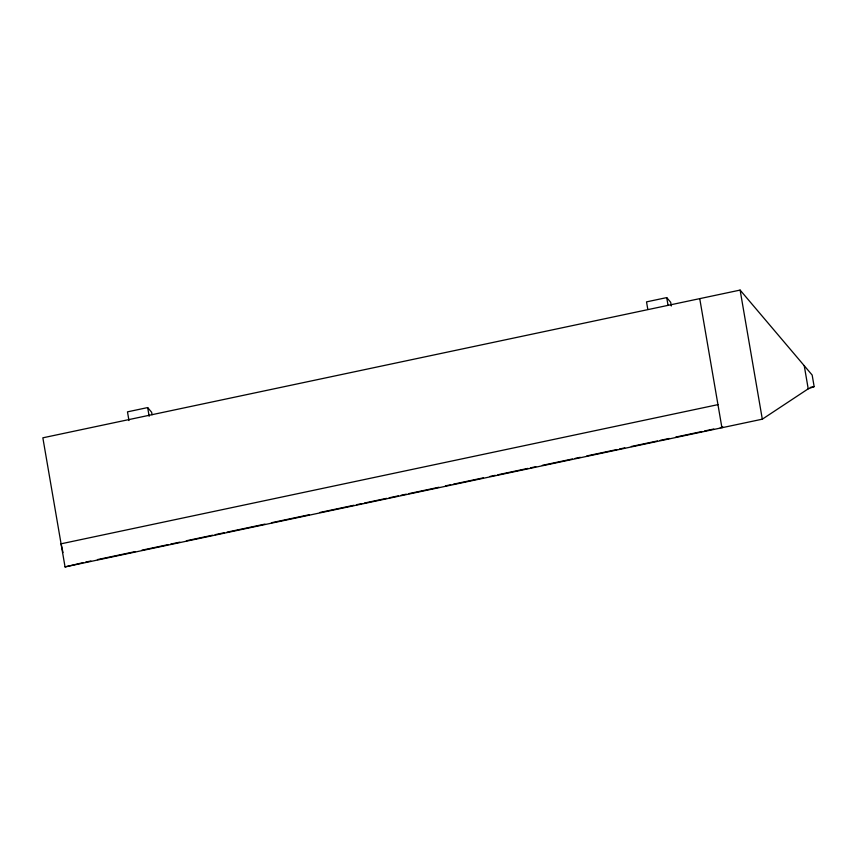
<?xml version="1.0" encoding="UTF-8"?>
<svg xmlns="http://www.w3.org/2000/svg" width="857" height="857" viewBox="0 0 857 857"><rect width="100%" height="100%" fill="white"/><g stroke="black" fill="none" stroke-linecap="round" stroke-linejoin="round"><path stroke-width="1.29" d="M65.046 566.916L762.312 419.18L808.215 388.832L814.15 386.614L812.168 375.066L740.116 290.084L42.85 437.82L65.046 566.916L83.033 562.663M152.053 414.724L151.625 412.238L147.661 407.578L127.479 411.853L128.968 420.551M671.31 305.992L670.677 302.275L666.714 297.604L646.521 301.878L647.806 309.334M717.962 404.633L61.072 543.809L63 552.54M810.229 387.45L814.15 386.614M85.646 562.106L90.885 561.003M97.43 559.61L135.374 551.576M141.919 550.183L168.09 544.645M170.704 544.088L179.863 542.149M186.408 540.756L212.579 535.218M215.193 534.661L224.352 532.722M226.976 532.165L264.92 524.12M271.465 522.738L309.409 514.703M319.875 512.475L353.898 505.276M356.523 504.719L361.75 503.605M364.364 503.059L386.614 498.346M389.228 497.788L398.387 495.849M401.012 495.292L406.239 494.178M408.864 493.632L438.955 487.247M445.501 485.865L450.728 484.751M453.353 484.205L483.444 477.82M489.99 476.438L495.228 475.324M497.842 474.778L527.933 468.393M530.558 467.847L535.786 466.733M542.331 465.351L572.422 458.977M575.047 458.42L580.275 457.306M586.82 455.924L616.922 449.55M619.536 448.993L624.774 447.879M631.309 446.497L657.48 440.948M660.104 440.402L669.263 438.452M675.798 437.07L701.969 431.521M704.593 430.975L713.752 429.025M720.298 427.643L722.912 427.086L721.926 427.739L699.741 298.643M804.252 365.725L808.215 388.832M740.116 290.084L762.312 419.18M666.714 297.604L667.999 305.049M147.661 407.578L149.161 416.266"/></g></svg>
